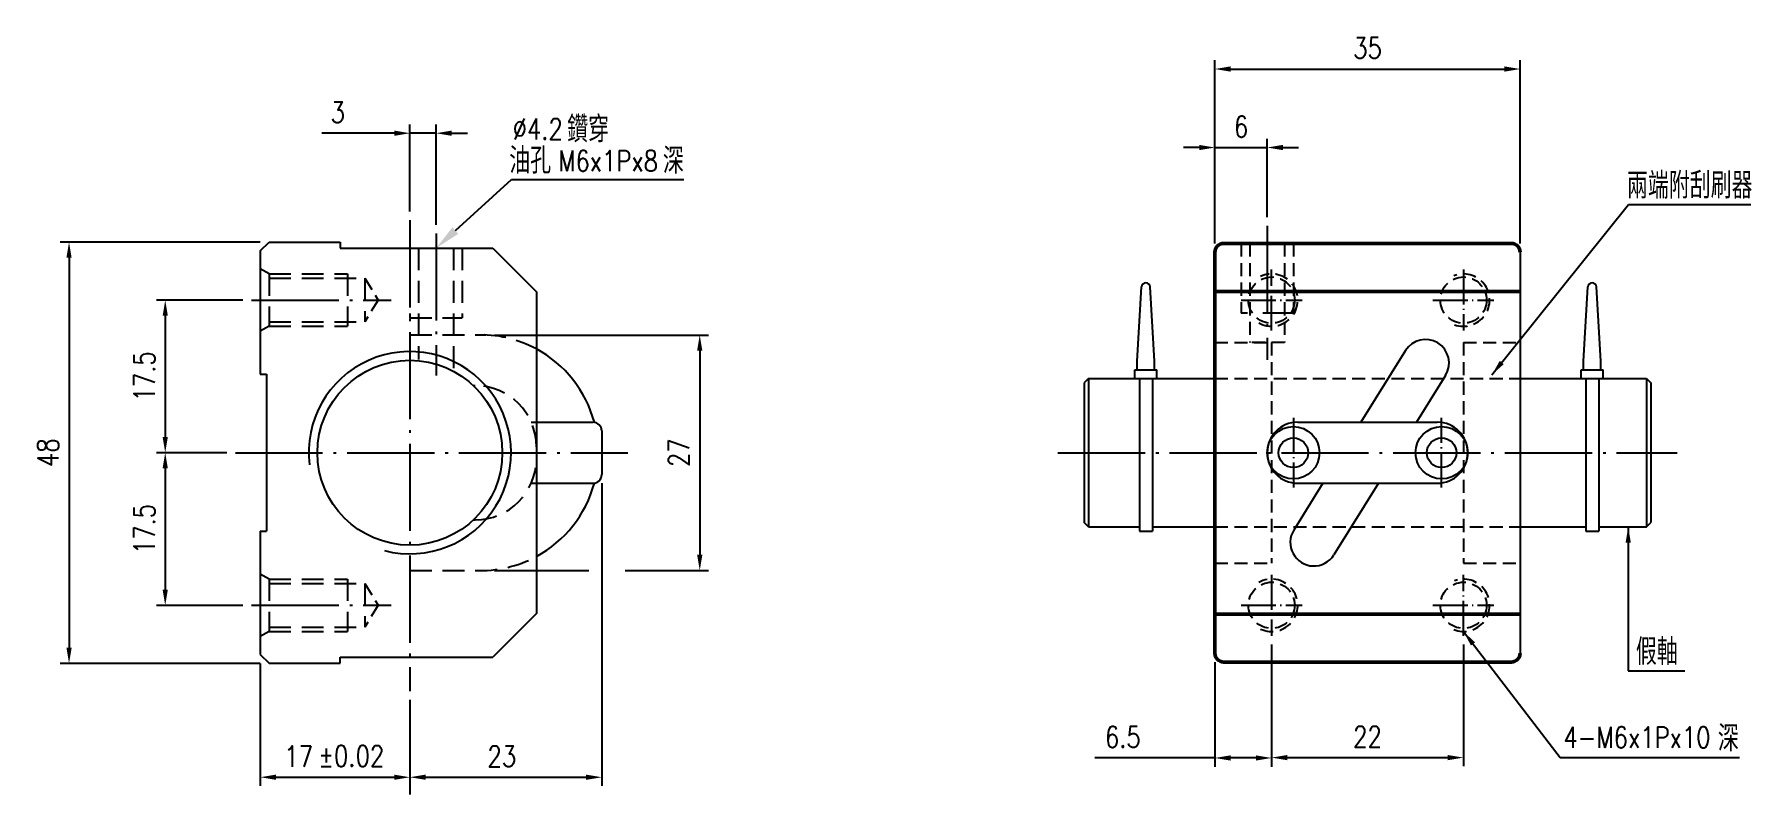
# Model space of a CAD drawing. Header units: millimetres. Extents: x 4726 to 4923, y -288 to -200.
import ezdxf

# ---------------------------------------------------------------- set-up
doc = ezdxf.new("R2010")
doc.units = ezdxf.units.MM
doc.header["$LTSCALE"] = 10
doc.linetypes.add('C', pattern=[2.5625, 2, -0.25, 0.0625, -0.25])
doc.linetypes.add('H', pattern=[0.75, 0.5, -0.25])
doc.layers.get('0').update_dxf_attribs({"linetype": 'CONTINUOUS'})
doc.layers.get('DEFPOINTS').update_dxf_attribs({"linetype": 'CONTINUOUS'})
doc.layers.add('03', color=94, linetype='CONTINUOUS', lineweight=15)
doc.layers.add('AM_0', color=7, linetype='CONTINUOUS', lineweight=50)
for name, color, linetype in [('05', 5, 'H'), ('C', 1, 'C'), ('H', 5, 'H'), ('L1', 4, 'CONTINUOUS')]:
    doc.layers.add(name, color=color, linetype=linetype)
doc.styles.add('SIMPLEX', font='SIMPLEX.shx', dxfattribs={"width": 0.8, "height": 2.4, "bigfont": 'chineset.shx'})
doc.dimstyles.new('STANDARD$0', dxfattribs={"dimscale": 0, "dimtxt": 2.8, "dimasz": 1.8, "dimexe": 1, "dimexo": 1, "dimgap": 1.2, "dimtad": 1, "dimdec": 3, "dimdsep": 46, "dimtxsty": 'SIMPLEX', "dimcen": 0.09, "dimclrd": 6, "dimclre": 6, "dimclrt": 3, "dimadec": 1, "dimazin": 2, "dimtp": -0.1, "dimtm": 0.2, "dimtfac": 1, "dimtdec": 3, "dimtmove": 0, "dimatfit": 3, "dimfxl": 0, "dimtvp": 0.790698, "dimarcsym": 0})
doc.dimstyles.new('STANDARD$7', dxfattribs={"dimscale": 0, "dimtxt": 2.8, "dimasz": 1.8, "dimexe": 1, "dimexo": 1, "dimgap": 1.2, "dimtad": 1, "dimdec": 3, "dimrnd": 0.0005, "dimdsep": 46, "dimtxsty": 'SIMPLEX', "dimcen": 0.09, "dimclrd": 6, "dimclre": 6, "dimclrt": 3, "dimadec": 1, "dimazin": 2, "dimtp": -0.1, "dimtm": 0.2, "dimtfac": 1, "dimtdec": 3, "dimtmove": 2, "dimatfit": 3, "dimfxl": 0, "dimtvp": 0.790698, "dimarcsym": 0})

# ---------------------------------------------------------------- blocks, each defined once
blk = doc.blocks.new('*D14')
at = {"color": 6, "lineweight": -2}
for p, q in [((4791.29, -251.94), (4791.29, -286.65)), ((4769.29, -276.79), (4769.29, -286.65)), ((4771.09, -285.65), (4789.49, -285.65))]:
    blk.add_line(p, q, dxfattribs=at)
at = {"color": 6}
for points in [[(4771.09, -285.35), (4771.09, -285.95), (4769.29, -285.65)], [(4789.49, -285.35), (4789.49, -285.95), (4791.29, -285.65)]]:
    blk.add_solid(points, dxfattribs=at)
at = {"layer": 'DEFPOINTS', "color": 0}
for p in [(4791.29, -250.94), (4769.29, -275.79), (4791.29, -285.65)]:
    blk.add_point(p, dxfattribs=at)
at = {"color": 3, "insert": (4779.83, -283.25), "char_height": 2.4, "attachment_point": 5, "style": 'SIMPLEX'}
blk.add_mtext('23', dxfattribs=at)
blk = doc.blocks.new('*D15')
at = {"color": 6, "lineweight": -2}
for p, q in [((4778.98, -234.94), (4803.52, -234.94)), ((4802.52, -236.74), (4802.52, -260.14)), ((4778.98, -261.94), (4789.8, -261.94)), ((4793.97, -261.94), (4803.52, -261.94))]:
    blk.add_line(p, q, dxfattribs=at)
at = {"color": 6}
for points in [[(4802.22, -236.74), (4802.82, -236.74), (4802.52, -234.94)], [(4802.22, -260.14), (4802.82, -260.14), (4802.52, -261.94)]]:
    blk.add_solid(points, dxfattribs=at)
at = {"layer": 'DEFPOINTS', "color": 0}
for p in [(4777.98, -234.94), (4777.98, -261.94), (4802.52, -261.94)]:
    blk.add_point(p, dxfattribs=at)
at = {"color": 3, "insert": (4800.12, -248.44), "char_height": 2.4, "attachment_point": 5, "rotation": 90, "style": 'SIMPLEX'}
blk.add_mtext('27', dxfattribs=at)
blk = doc.blocks.new('*D16')
at = {"color": 6, "lineweight": -2}
for p, q in [((4750.14, -230.94), (4740.24, -230.94)), ((4741.24, -232.74), (4741.24, -246.64)), ((4748.29, -248.44), (4740.24, -248.44))]:
    blk.add_line(p, q, dxfattribs=at)
at = {"color": 6}
for points in [[(4740.94, -232.74), (4741.54, -232.74), (4741.24, -230.94)], [(4740.94, -246.64), (4741.54, -246.64), (4741.24, -248.44)]]:
    blk.add_solid(points, dxfattribs=at)
at = {"layer": 'DEFPOINTS', "color": 0}
for p in [(4751.14, -230.94), (4741.24, -248.44), (4749.29, -248.44)]:
    blk.add_point(p, dxfattribs=at)
at = {"color": 3, "insert": (4738.84, -239.69), "char_height": 2.4, "attachment_point": 5, "rotation": 90, "style": 'SIMPLEX'}
blk.add_mtext('17.5', dxfattribs=at)
blk = doc.blocks.new('*D17')
at = {"color": 6, "lineweight": -2}
for p, q in [((4748.29, -248.44), (4740.24, -248.44)), ((4741.24, -250.24), (4741.24, -264.14)), ((4750.14, -265.94), (4740.24, -265.94))]:
    blk.add_line(p, q, dxfattribs=at)
at = {"color": 6}
for points in [[(4740.94, -250.24), (4741.54, -250.24), (4741.24, -248.44)], [(4740.94, -264.14), (4741.54, -264.14), (4741.24, -265.94)]]:
    blk.add_solid(points, dxfattribs=at)
at = {"layer": 'DEFPOINTS', "color": 0}
for p in [(4749.29, -248.44), (4741.24, -265.94), (4751.14, -265.94)]:
    blk.add_point(p, dxfattribs=at)
at = {"color": 3, "insert": (4738.84, -257.19), "char_height": 2.4, "attachment_point": 5, "rotation": 90, "style": 'SIMPLEX'}
blk.add_mtext('17.5', dxfattribs=at)
blk = doc.blocks.new('*D18')
at = {"color": 6, "lineweight": -2}
for p, q in [((4752.14, -224.29), (4729.21, -224.29)), ((4730.21, -226.09), (4730.21, -270.79)), ((4752.14, -272.59), (4729.21, -272.59))]:
    blk.add_line(p, q, dxfattribs=at)
at = {"color": 6}
for points in [[(4729.91, -226.09), (4730.51, -226.09), (4730.21, -224.29)], [(4729.91, -270.79), (4730.51, -270.79), (4730.21, -272.59)]]:
    blk.add_solid(points, dxfattribs=at)
at = {"layer": 'DEFPOINTS', "color": 0}
for p in [(4753.14, -224.29), (4730.21, -272.59), (4753.14, -272.59)]:
    blk.add_point(p, dxfattribs=at)
at = {"color": 3, "insert": (4727.81, -248.44), "char_height": 2.4, "attachment_point": 5, "rotation": 90, "style": 'SIMPLEX'}
blk.add_mtext('48', dxfattribs=at)
blk = doc.blocks.new('*D19')
at = {"color": 6, "lineweight": -2}
for p, q in [((4767.49, -211.8), (4759.18, -211.8)), ((4769.29, -220.79), (4769.29, -210.8)), ((4772.29, -211.8), (4769.29, -211.8)), ((4772.29, -222.29), (4772.29, -210.8)), ((4774.09, -211.8), (4775.89, -211.8))]:
    blk.add_line(p, q, dxfattribs=at)
at = {"color": 6}
for points in [[(4767.49, -211.5), (4767.49, -212.1), (4769.29, -211.8)], [(4774.09, -211.5), (4774.09, -212.1), (4772.29, -211.8)]]:
    blk.add_solid(points, dxfattribs=at)
at = {"layer": 'DEFPOINTS', "color": 0}
for p in [(4772.29, -211.8), (4769.29, -221.79), (4772.29, -223.29)]:
    blk.add_point(p, dxfattribs=at)
at = {"color": 3, "insert": (4761.02, -209.4), "char_height": 2.4, "attachment_point": 5, "style": 'SIMPLEX'}
blk.add_mtext('3', dxfattribs=at)
blk = doc.blocks.new('*D20')
at = {"color": 6, "lineweight": -2}
for p, q in [((4861.58, -224.44), (4861.58, -212.44)), ((4867.58, -221.44), (4867.58, -212.44)), ((4859.78, -213.44), (4857.98, -213.44)), ((4861.58, -213.44), (4867.58, -213.44)), ((4869.38, -213.44), (4871.18, -213.44))]:
    blk.add_line(p, q, dxfattribs=at)
at = {"color": 6}
for points in [[(4859.78, -213.14), (4859.78, -213.74), (4861.58, -213.44)], [(4869.38, -213.14), (4869.38, -213.74), (4867.58, -213.44)]]:
    blk.add_solid(points, dxfattribs=at)
at = {"layer": 'DEFPOINTS', "color": 0}
for p in [(4867.58, -213.44), (4867.58, -222.44), (4861.58, -225.44)]:
    blk.add_point(p, dxfattribs=at)
at = {"color": 3, "insert": (4864.58, -211.04), "char_height": 2.4, "attachment_point": 5, "style": 'SIMPLEX'}
blk.add_mtext('6', dxfattribs=at)
blk = doc.blocks.new('*D21')
at = {"color": 6, "lineweight": -2}
for p, q in [((4868.08, -270.44), (4868.08, -284.44)), ((4861.58, -272.44), (4861.58, -284.44)), ((4861.58, -283.44), (4847.81, -283.44)), ((4866.28, -283.44), (4863.38, -283.44))]:
    blk.add_line(p, q, dxfattribs=at)
at = {"color": 6}
for points in [[(4863.38, -283.14), (4863.38, -283.74), (4861.58, -283.44)], [(4866.28, -283.14), (4866.28, -283.74), (4868.08, -283.44)]]:
    blk.add_solid(points, dxfattribs=at)
at = {"layer": 'DEFPOINTS', "color": 0}
for p in [(4868.08, -269.44), (4861.58, -271.44), (4868.08, -283.44)]:
    blk.add_point(p, dxfattribs=at)
at = {"color": 3, "insert": (4851.03, -281.04), "char_height": 2.4, "attachment_point": 5, "style": 'SIMPLEX'}
blk.add_mtext('6.5', dxfattribs=at)
blk = doc.blocks.new('*D22')
at = {"color": 6, "lineweight": -2}
for p, q in [((4868.08, -270.44), (4868.08, -284.4)), ((4890.08, -270.44), (4890.08, -284.4)), ((4869.88, -283.4), (4888.28, -283.4))]:
    blk.add_line(p, q, dxfattribs=at)
at = {"color": 6}
for points in [[(4869.88, -283.1), (4869.88, -283.7), (4868.08, -283.4)], [(4888.28, -283.1), (4888.28, -283.7), (4890.08, -283.4)]]:
    blk.add_solid(points, dxfattribs=at)
at = {"layer": 'DEFPOINTS', "color": 0}
for p in [(4868.08, -269.44), (4890.08, -269.44), (4890.08, -283.4)]:
    blk.add_point(p, dxfattribs=at)
at = {"color": 3, "insert": (4879.08, -281), "char_height": 2.4, "attachment_point": 5, "style": 'SIMPLEX'}
blk.add_mtext('22', dxfattribs=at)
blk = doc.blocks.new('*D23')
at = {"color": 6, "lineweight": -2}
for p, q in [((4861.58, -224.44), (4861.58, -203.44)), ((4863.38, -204.44), (4894.78, -204.44)), ((4896.58, -224.44), (4896.58, -203.44))]:
    blk.add_line(p, q, dxfattribs=at)
at = {"color": 6}
for points in [[(4863.38, -204.14), (4863.38, -204.74), (4861.58, -204.44)], [(4894.78, -204.14), (4894.78, -204.74), (4896.58, -204.44)]]:
    blk.add_solid(points, dxfattribs=at)
at = {"layer": 'DEFPOINTS', "color": 0}
for p in [(4896.58, -204.44), (4861.58, -225.44), (4896.58, -225.44)]:
    blk.add_point(p, dxfattribs=at)
at = {"color": 3, "insert": (4879.08, -202.04), "char_height": 2.4, "attachment_point": 5, "style": 'SIMPLEX'}
blk.add_mtext('35', dxfattribs=at)
blk = doc.blocks.new('*D24')
at = {"layer": '03', "color": 6, "lineweight": -2}
for p, q in [((4752.14, -272.59), (4752.14, -286.65)), ((4769.29, -276.79), (4769.29, -286.65)), ((4753.94, -285.65), (4767.49, -285.65))]:
    blk.add_line(p, q, dxfattribs=at)
at = {"layer": '03', "color": 6}
for points in [[(4753.94, -285.35), (4753.94, -285.95), (4752.14, -285.65)], [(4767.49, -285.35), (4767.49, -285.95), (4769.29, -285.65)]]:
    blk.add_solid(points, dxfattribs=at)
at = {"layer": 'DEFPOINTS', "color": 0}
for p in [(4752.14, -271.59), (4769.29, -275.79), (4769.29, -285.65)]:
    blk.add_point(p, dxfattribs=at)
at = {"layer": '03', "color": 3, "insert": (4756.54, -283.25), "char_height": 2.4, "attachment_point": 5, "style": 'SIMPLEX'}
blk.add_mtext('17', dxfattribs=at)

msp = doc.modelspace()

# ---------------------------------------------------------------- linework, layer by layer
at = {"color": 6}
for p, q in [((4774.5054, -222.967), (4780.9337, -217.1131)), ((4780.9337, -217.1131), (4800.6968, -217.1131)), ((4908.9932, -219.982), (4923.0435, -219.982)), ((4769.2873, -277.7869), (4769.2873, -287.6484)), ((4901.1836, -283.3787), (4921.7228, -283.3787))]:
    msp.add_line(p, q, dxfattribs=at)
for p, q in [((4752.1373, -225.2869), (4753.1373, -224.2869)), ((4753.1373, -224.2869), (4761.2873, -224.2869)), ((4761.2873, -224.2869), (4761.2873, -224.9869)), ((4752.1373, -225.2869), (4752.1373, -239.4369)), ((4761.2873, -224.9869), (4778.7873, -224.9869)), ((4778.7873, -224.9869), (4783.7873, -229.9869)), ((4896.5786, -225.4369), (4896.5786, -271.4369)), ((4783.7873, -229.9869), (4783.7873, -266.8869)), ((4852.6637, -237.9369), (4853.1643, -229.4306)), ((4854.6637, -237.9369), (4854.1632, -229.4306)), ((4903.8436, -237.9369), (4904.3442, -229.4306)), ((4905.8436, -237.9369), (4905.343, -229.4306)), ((4852.6637, -238.9369), (4852.6637, -237.9369)), ((4854.6637, -238.9369), (4854.6637, -237.9369)), ((4883.4359, -236.7209), (4878.3259, -244.9369)), ((4903.8436, -238.9369), (4903.8436, -237.9369)), ((4905.8436, -238.9369), (4905.8436, -237.9369)), ((4752.1373, -239.4369), (4752.8373, -239.4369)), ((4752.8373, -239.4369), (4752.8373, -257.4369)), ((4847.0791, -239.9369), (4846.5791, -240.4369)), ((4847.0791, -239.9369), (4847.0791, -256.9369)), ((4847.0791, -239.9369), (4854.4235, -239.9369)), ((4852.4137, -239.9369), (4852.4137, -238.9369)), ((4852.4137, -238.9369), (4854.9137, -238.9369)), ((4852.9235, -239.9369), (4852.9235, -257.4369)), ((4854.4235, -239.9369), (4861.5786, -239.9369)), ((4854.4235, -239.9369), (4854.4235, -257.4369)), ((4854.9137, -239.9369), (4854.9137, -238.9369)), ((4888.0214, -239.5729), (4884.6851, -244.9369)), ((4896.5786, -239.9369), (4911.0791, -239.9369)), ((4903.5936, -239.9369), (4903.5936, -238.9369)), ((4903.5936, -238.9369), (4906.0936, -238.9369)), ((4904.1034, -239.9369), (4904.1034, -257.4369)), ((4905.6034, -239.9369), (4905.6034, -257.4369)), ((4906.0936, -239.9369), (4906.0936, -238.9369)), ((4911.0791, -239.9369), (4911.0791, -256.9369)), ((4911.0791, -239.9369), (4911.5791, -240.4369)), ((4846.5791, -240.4369), (4846.5791, -256.4369)), ((4911.5791, -240.4369), (4911.5791, -256.4369)), ((4783.1985, -244.9369), (4790.2873, -244.9369)), ((4791.2873, -245.9369), (4791.2873, -250.9369)), ((4871.0786, -244.9369), (4887.0786, -244.9369)), ((4783.1985, -251.9369), (4790.2873, -251.9369)), ((4873.9721, -251.9369), (4870.6359, -257.3009)), ((4871.0786, -251.9369), (4887.0786, -251.9369)), ((4880.3314, -251.9369), (4875.2214, -260.1529)), ((4752.1373, -257.4369), (4752.1373, -271.5869)), ((4752.1373, -257.4369), (4752.8373, -257.4369)), ((4847.0791, -256.9369), (4846.5791, -256.4369)), ((4847.0791, -256.9369), (4852.9235, -256.9369)), ((4852.9235, -257.4369), (4854.4235, -257.4369)), ((4854.4235, -256.9369), (4861.5786, -256.9369)), ((4896.5786, -256.9369), (4904.1034, -256.9369)), ((4904.1034, -257.4369), (4905.6034, -257.4369)), ((4905.6034, -256.9369), (4911.0791, -256.9369)), ((4911.0791, -256.9369), (4911.5791, -256.4369)), ((4783.7873, -266.8869), (4778.7873, -271.8869)), ((4752.1373, -271.5869), (4753.1373, -272.5869)), ((4752.1373, -271.5869), (4753.1373, -272.5869)), ((4753.1373, -272.5869), (4761.2873, -272.5869)), ((4761.2873, -271.8869), (4778.7873, -271.8869)), ((4761.2873, -272.5869), (4761.2873, -271.8869))]:
    msp.add_line(p, q)
for centre, radius in [((4769.2873, -248.4369), 10.6), ((4870.5786, -248.4369), 3), ((4887.5786, -248.4369), 3), ((4870.5786, -248.4369), 1.7), ((4887.5786, -248.4369), 1.7)]:
    msp.add_circle(centre, radius)
for centre, radius, start, end in [((4853.6637, -229.4547), 0.5, 2.753997, 177.246003), ((4904.8436, -229.4547), 0.5, 2.753997, 177.246003), ((4885.7286, -238.1469), 2.7, 328.119914, 148.119914), ((4777.3838, -248.4369), 13.5132, 14.960354, 61.714205), ((4790.2873, -245.9369), 1, 360, 90), ((4871.0786, -248.4369), 3.5, 90, 270), ((4887.0786, -248.4369), 3.5, 270, 90), ((4777.3838, -248.4369), 13.5132, 298.285795, 345.039646), ((4790.2873, -250.9369), 1, 270, 0), ((4872.9286, -258.7269), 2.7, 148.119914, 328.119914)]:
    msp.add_arc(centre, radius, start, end)
msp.add_solid([(4774.8421, -223.3367), (4774.1687, -222.5973), (4772.2873, -224.9869)], dxfattribs=at)
at = {"layer": '03'}
msp.add_line((4896.5786, -239.9369), (4896.5786, -239.9369), dxfattribs=at)
at = {"layer": '05', "ltscale": 0.3}
for p, q in [((4864.5786, -224.4369), (4864.5786, -232.4369)), ((4865.5786, -224.4369), (4865.5786, -235.7869)), ((4869.5786, -224.4369), (4869.5786, -235.7869)), ((4870.5786, -224.4369), (4870.5786, -232.4369)), ((4753.1373, -227.9369), (4752.1373, -227.3596)), ((4764.1373, -228.4369), (4765.6373, -230.9369)), ((4765.6373, -230.9369), (4764.1373, -233.4369)), ((4753.1373, -233.9369), (4752.1373, -234.5143)), ((4861.5786, -235.7869), (4867.7786, -235.7869)), ((4869.5786, -235.7869), (4865.5786, -235.7869)), ((4868.0786, -235.7869), (4868.0786, -261.0869)), ((4890.0786, -235.7869), (4890.0786, -261.0869)), ((4890.0786, -235.7869), (4896.5786, -235.7869)), ((4861.5786, -239.9369), (4896.5786, -239.9369)), ((4861.5786, -256.9369), (4896.5786, -256.9369)), ((4861.5786, -261.0869), (4868.0786, -261.0869)), ((4890.0786, -261.0869), (4896.5786, -261.0869)), ((4753.1373, -262.9369), (4752.1373, -262.3596)), ((4764.1373, -263.4369), (4765.6373, -265.9369)), ((4765.6373, -265.9369), (4764.1373, -268.4369))]:
    msp.add_line(p, q, dxfattribs=at)
at = {"layer": '05', "ltscale": 0.5}
for p, q in [((4769.2873, -224.9869), (4769.2873, -232.9869)), ((4770.2873, -224.9869), (4770.2873, -237.7342)), ((4774.2873, -224.9869), (4774.2873, -238.9403)), ((4775.2873, -224.9869), (4775.2873, -232.9869)), ((4753.1373, -227.9369), (4762.1373, -227.9369)), ((4753.1373, -227.9369), (4753.1373, -233.9369)), ((4762.1373, -227.9369), (4762.1373, -233.9369)), ((4753.1373, -228.4369), (4764.1373, -228.4369)), ((4764.1373, -228.4369), (4764.1373, -233.4369)), ((4753.1373, -233.4369), (4764.1373, -233.4369)), ((4753.1373, -233.9369), (4762.1373, -233.9369)), ((4769.2873, -232.9869), (4775.2873, -232.9869)), ((4769.2873, -234.9369), (4777.9803, -234.9369)), ((4753.1373, -262.9369), (4762.1373, -262.9369)), ((4753.1373, -262.9369), (4753.1373, -268.9369)), ((4753.1373, -263.4369), (4764.1373, -263.4369)), ((4762.1373, -262.9369), (4762.1373, -268.9369)), ((4764.1373, -263.4369), (4764.1373, -268.4369)), ((4769.2873, -261.9369), (4777.9803, -261.9369)), ((4753.1373, -268.9369), (4752.1373, -269.5143)), ((4753.1373, -268.4369), (4764.1373, -268.4369)), ((4753.1373, -268.9369), (4762.1373, -268.9369))]:
    msp.add_line(p, q, dxfattribs=at)
at = {"layer": '05', "ltscale": 0.7}
for p, q in [((4870.5786, -232.4369), (4864.5786, -232.4369)), ((4776.5828, -240.7469), (4776.7873, -240.7469))]:
    msp.add_line(p, q, dxfattribs=at)
at = {"layer": '05', "ltscale": 0.3}
for centre in [(4868.0786, -230.9369), (4890.0786, -230.9369), (4868.0786, -265.9369), (4890.0786, -265.9369)]:
    msp.add_circle(centre, 2.65, dxfattribs=at)
for centre, start, end in [((4868.0786, -230.9369), 240.668695, 114.887633), ((4890.0786, -230.9369), 249.953819, 111.905004), ((4868.0786, -265.9369), 245.112367, 119.331305), ((4890.0786, -265.9369), 248.094996, 110.046181)]:
    msp.add_arc(centre, 3, start, end, dxfattribs=at)
at = {"layer": '05', "ltscale": 0.5}
for centre, radius, start, end in [((4777.3838, -248.4369), 13.5132, 61.714205, 92.530039), ((4776.7873, -247.7469), 7, 0, 90), ((4776.7873, -249.1269), 7, 270, 0), ((4777.3838, -248.4369), 13.5132, 267.469961, 298.285795)]:
    msp.add_arc(centre, radius, start, end, dxfattribs=at)
at = {"layer": 'AM_0'}
for p, q in [((4862.5786, -224.4369), (4895.5786, -224.4369)), ((4861.5786, -225.4369), (4861.5786, -271.4369)), ((4861.5786, -229.9369), (4896.5786, -229.9369)), ((4896.5786, -266.9369), (4861.5786, -266.9369)), ((4862.5786, -272.4369), (4895.5786, -272.4369))]:
    msp.add_line(p, q, dxfattribs=at)
for centre, start, end in [((4862.5786, -225.4369), 90, 180), ((4895.5786, -225.4369), 0, 90), ((4862.5786, -271.4369), 180, 270), ((4895.5786, -271.4369), 270, 0)]:
    msp.add_arc(centre, 1, start, end, dxfattribs=at)
at = {"layer": 'C', "ltscale": 0.5}
for p, q in [((4769.2873, -221.7869), (4769.2873, -275.7869)), ((4867.5786, -222.4369), (4867.5786, -237.7869)), ((4772.2873, -223.2872), (4772.2873, -239.5804)), ((4751.1373, -230.9369), (4767.1373, -230.9369)), ((4749.2873, -248.4369), (4794.2873, -248.4369)), ((4843.5791, -248.4369), (4914.5791, -248.4369)), ((4751.1373, -265.9369), (4767.1373, -265.9369))]:
    msp.add_line(p, q, dxfattribs=at)
at = {"layer": 'C', "ltscale": 0.2}
for p, q in [((4868.0786, -234.4369), (4868.0786, -227.4369)), ((4890.0786, -227.4369), (4890.0786, -234.4369)), ((4864.5786, -230.9369), (4871.5786, -230.9369)), ((4886.5786, -230.9369), (4893.5786, -230.9369)), ((4870.5786, -244.4369), (4870.5786, -252.4369)), ((4887.5786, -252.4369), (4887.5786, -244.4369)), ((4868.0786, -262.4369), (4868.0786, -269.4369)), ((4890.0786, -269.4369), (4890.0786, -262.4369)), ((4864.5786, -265.9369), (4871.5786, -265.9369)), ((4886.5786, -265.9369), (4893.5786, -265.9369))]:
    msp.add_line(p, q, dxfattribs=at)
at = {"layer": 'DEFPOINTS', "color": 0, "linetype": 'ByBlock'}
for p in [(4753.1373, -224.2869), (4749.2873, -248.4369), (4749.2873, -248.4369), (4753.1373, -272.5869)]:
    msp.add_point(p, dxfattribs=at)
at = {"layer": 'H'}
msp.add_line((4776.5828, -256.1269), (4776.7873, -256.1269), dxfattribs=at)
at = {"layer": 'L1'}
msp.add_arc((4769.2873, -248.4369), 11.6, 255.405906, 186.963716, dxfattribs=at)

# ---------------------------------------------------------------- texts
at = {"color": 3, "style": 'SIMPLEX', "width": 0.8}
msp.add_text('4-M6x1Px10 ', height=2.4, dxfattribs=at).set_placement((4901.5343, -282.2643))
at = {"color": 3, "style": 'SIMPLEX'}
for s, insert, char_height, attachment_point in [('%%c4.2', (4783.9438, -211.3133), 2.4, 5), ('鑽穿', (4787.3234, -212.8492), 3, 7), ('油孔', (4780.6789, -216.4373), 3, 7), ('M6x1Px8', (4792.0166, -214.9691), 2.4, 5), ('深', (4798.2947, -216.4568), 3, 7), ('兩端附刮刷器', (4908.8221, -219.2994), 3, 7), ('假軸', (4909.8488, -272.7719), 3, 7), ('深', (4919.2469, -282.6916), 3, 7)]:
    msp.add_mtext(s, dxfattribs=dict(at, insert=insert, char_height=char_height, attachment_point=attachment_point))
at = {"layer": '03', "color": 3, "style": 'SIMPLEX', "width": 0.8}
msp.add_text('%%P0.02', height=2.4, dxfattribs=at).set_placement((4758.7792, -284.4207))

# ---------------------------------------------------------------- dimensions: what is measured, and where the dimension line sits
for base, p1, p2, picture, middle in [((4896.5786, -204.4369), (4861.5786, -225.4369), (4896.5786, -225.4369), '*D23', (4879.0786, -202.0369)), ((4867.5786, -213.4369), (4861.5786, -225.4369), (4867.5786, -222.4369), '*D20', (4864.5786, -211.0369)), ((4890.0786, -283.4015), (4868.0786, -269.4369), (4890.0786, -269.4369), '*D22', (4879.0786, -281.0015))]:
    dim = msp.add_linear_dim(base=base, p1=p1, p2=p2, dimstyle='STANDARD$0', override={"dimscale": 1})
    dim.commit()
    dim.dimension.update_dxf_attribs({"geometry": picture, "text_midpoint": middle})
for base, p1, p2, picture, middle in [((4772.2873, -211.7987), (4769.2873, -221.7869), (4772.2873, -223.2872), '*D19', (4761.0206, -211.7987)), ((4868.0786, -283.4369), (4861.5786, -271.4369), (4868.0786, -269.4369), '*D21', (4851.0263, -283.4369))]:
    dim = msp.add_linear_dim(base=base, p1=p1, p2=p2, dimstyle='STANDARD$0', override={"dimscale": 1})
    dim.commit()
    dim.dimension.update_dxf_attribs({"geometry": picture, "text_midpoint": middle, "dimtype": 160})
dim = msp.add_linear_dim(base=(4730.2083, -272.5869), p1=(4753.1373, -224.2869), p2=(4753.1373, -272.5869), angle=90, text='48', dimstyle='STANDARD$0', override={"dimscale": 1})
dim.commit()
dim.dimension.update_dxf_attribs({"geometry": '*D18', "text_midpoint": (4727.8083, -248.4369)})
for base, p1, p2, picture, middle in [((4741.2394, -248.4369), (4751.1373, -230.9369), (4749.2873, -248.4369), '*D16', (4738.8394, -239.6869)), ((4741.2394, -265.9369), (4749.2873, -248.4369), (4751.1373, -265.9369), '*D17', (4738.8394, -257.1869))]:
    dim = msp.add_linear_dim(base=base, p1=p1, p2=p2, angle=90, dimstyle='STANDARD$0', override={"dimscale": 1})
    dim.commit()
    dim.dimension.update_dxf_attribs({"geometry": picture, "text_midpoint": middle})
dim = msp.add_linear_dim(base=(4802.5221, -261.9369), p1=(4777.9803, -234.9369), p2=(4777.9803, -261.9369), angle=90, dimstyle='STANDARD$0', override={"dimscale": 1})
dim.commit()
dim.dimension.update_dxf_attribs({"geometry": '*D15', "text_midpoint": (4802.5221, -248.4369), "dimtype": 160})
dim = msp.add_linear_dim(base=(4791.2873, -285.6484), p1=(4769.2873, -275.7869), p2=(4791.2873, -250.9369), text='23', dimstyle='STANDARD$0', override={"dimscale": 1})
dim.commit()
dim.dimension.update_dxf_attribs({"geometry": '*D14', "text_midpoint": (4779.834, -285.6484), "dimtype": 160})
at = {"layer": '03'}
dim = msp.add_linear_dim(base=(4769.2873, -285.6484), p1=(4752.1373, -271.5869), p2=(4769.2873, -275.7869), text='17', dimstyle='STANDARD$0', override={"dimscale": 1}, dxfattribs=at)
dim.commit()
dim.dimension.update_dxf_attribs({"geometry": '*D24', "text_midpoint": (4756.5354, -285.6484), "dimtype": 160})

# ---------------------------------------------------------------- leaders
for points in [[(4893.3457, -239.4939), (4908.9932, -219.982)], [(4908.9715, -256.9369), (4908.9715, -273.4611), (4915.4772, -273.4611)], [(4890.0786, -268.9369), (4901.1836, -283.3787)]]:
    msp.add_leader(points, dimstyle='STANDARD$7', override={"dimscale": 1, "dimtad": 0})

doc.saveas('drawing.dxf')
